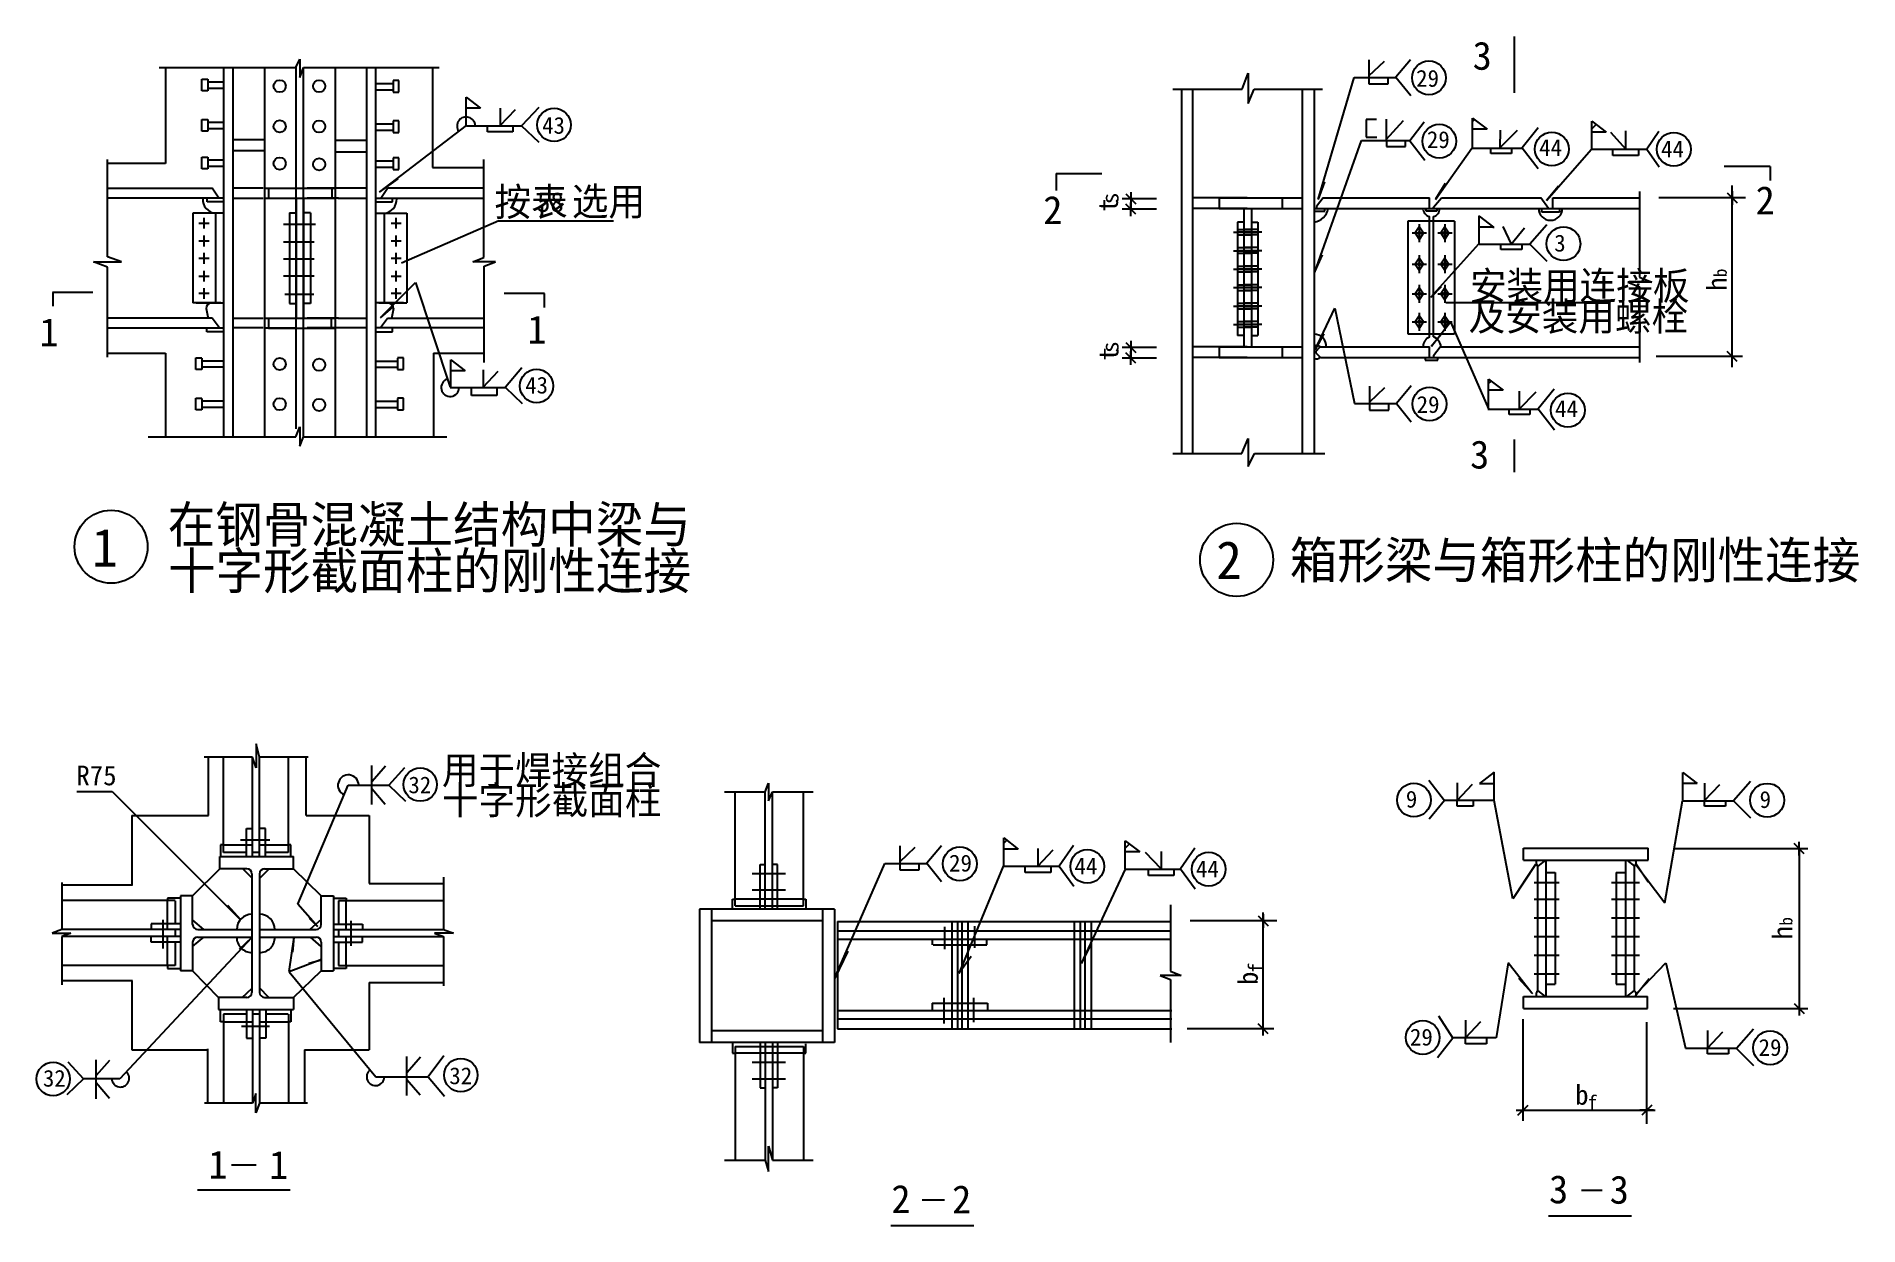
# Model space of a CAD drawing. Header units: metres. Extents: x 2034 to 8511, y 9412 to 13638.
import ezdxf

# ---------------------------------------------------------------- set-up
doc = ezdxf.new("R2010")
doc.units = ezdxf.units.M
for name, color, linetype in [('BOR', 3, 'Continuous'), ('FRAMING', 2, 'Continuous'), ('HIDDEN', 3, 'Continuous'), ('Z', 4, 'Continuous')]:
    doc.layers.add(name, color=color, linetype=linetype)

# ---------------------------------------------------------------- blocks, each defined once
blk = doc.blocks.new('CC')
blk.add_line((-24.24, 0), (24.24, 0))
at = {"layer": 'FRAMING', "color": 6}
blk.add_line((-17.83, -17.83), (17.83, 17.83), dxfattribs=at)

msp = doc.modelspace()

# ---------------------------------------------------------------- hatches: boundary and pattern name
h = msp.add_hatch()
h.set_pattern_fill('ANSI31', scale=20)
h.paths.add_polyline_path([(7190.31, 13308.54), (7138.75, 13347.91), (7138.75, 13308.54)])
h = msp.add_hatch()
h.set_pattern_fill('ANSI31', scale=20)
h.paths.add_polyline_path([(7562.2, 13297.77), (7613.76, 13297.77), (7562.2, 13337.14)])
h = msp.add_hatch()
h.set_pattern_fill('ANSI31', scale=20)
h.paths.add_polyline_path([(7161.84, 12960.18), (7213.4, 12960.18), (7161.84, 12999.55)])
h = msp.add_hatch()
h.set_pattern_fill('ANSI31', scale=20)
h.paths.add_polyline_path([(3558.58, 12450.04), (3507.54, 12489.03), (3507.54, 12450.04)])
h = msp.add_hatch()
h.set_pattern_fill('ANSI31', scale=20)
h.paths.add_polyline_path([(7247.23, 12380.79), (7195.67, 12420.17), (7195.67, 12380.79)])
h = msp.add_hatch()
h.set_pattern_fill('ANSI31', scale=20)
h.paths.add_polyline_path([(7215.21, 11023.02), (7163.65, 10983.64), (7215.21, 10983.64)])
h = msp.add_hatch()
h.set_pattern_fill('ANSI31', scale=20)
h.paths.add_polyline_path([(7885.87, 10982.87), (7937.43, 10982.87), (7885.87, 11022.24)])
h = msp.add_hatch()
h.set_pattern_fill('ANSI31', scale=20)
h.paths.add_polyline_path([(5472.57, 10750.18), (5524.13, 10750.18), (5472.57, 10789.56)])
h = msp.add_hatch()
h.set_pattern_fill('ANSI31', scale=20)
h.paths.add_polyline_path([(5904.18, 10740.27), (5955.74, 10740.27), (5904.18, 10779.64)])
at = {"layer": 'Z'}
h = msp.add_hatch(dxfattribs=at)
h.set_pattern_fill('ANSI31', scale=40)
h.paths.add_polyline_path([(3612.53, 13382.58), (3561.48, 13421.56), (3561.48, 13382.58)])
h = msp.add_hatch(dxfattribs=at)
h.set_pattern_fill('ANSI31', scale=25)
h.paths.add_polyline_path([(6597.02, 12534.98, 0.05), (6593.24, 12537.2), (6590.68, 12531.37), (6592.5, 12537.53, 0.19), (6575.68, 12537.91), (6575.68, 12492.96, 0.29), (6598.37, 12497.68), (6581.25, 12513.84), (6581.25, 12518.3)])

# ---------------------------------------------------------------- linework, layer by layer
for p, q in [((2956.7, 13527.61), (2970.97, 13557.55)), ((2970.97, 13557.55), (2970.94, 13491.55)), ((6770.68, 13554.25), (6770.68, 13492.16)), ((6770.68, 13497.28), (6825.27, 13549.71)), ((6918.66, 13554.98), (6866.52, 13492.75)), ((2470.5, 13527.61), (2956.7, 13527.61)), ((2493.46, 13527.61), (2493.46, 13186.18)), ((2970.94, 13491.55), (2983.01, 13527.61)), ((2983.01, 13527.61), (3465.11, 13527.61)), ((3442.26, 13527.61), (3442.26, 13171.84)), ((6319.34, 13450.92), (6341.61, 13507.2)), ((6341.61, 13507.2), (6341.61, 13398.9)), ((6590.23, 13058.89), (6717.82, 13492.07)), ((6717.82, 13492.07), (6869.98, 13492.07)), ((6770.68, 13492.16), (6770.68, 13469.31)), ((6839.28, 13469.31), (6839.28, 13492.16)), ((6866.52, 13492.75), (6919.06, 13427.35)), ((3561.48, 13421.56), (3612.53, 13382.58)), ((3561.48, 13320.88), (3561.48, 13421.56)), ((6073.4, 13450.92), (6319.34, 13450.92)), ((6341.61, 13398.9), (6362.73, 13450.92)), ((6362.73, 13450.92), (6605.25, 13450.92)), ((6770.68, 13469.31), (6839.28, 13469.31)), ((3612.53, 13382.58), (3561.48, 13382.58)), ((3682.85, 13382.36), (3682.85, 13320.88)), ((3682.85, 13320.88), (3736.89, 13377.86)), ((3819.72, 13385.42), (3760.09, 13320.88)), ((6760.37, 13342.72), (6760.37, 13279.73)), ((6796.79, 13342.72), (6760.37, 13342.72)), ((6831.8, 13344.22), (6831.8, 13268.57)), ((7138.75, 13347.91), (7190.31, 13308.54)), ((7138.75, 13241.95), (7138.75, 13347.91)), ((3254.97, 13086.01), (3562.31, 13321.19)), ((3562.47, 13320.21), (3760.86, 13320.21)), ((3637.93, 13298.28), (3637.93, 13320.88)), ((3728.03, 13298.28), (3637.93, 13298.28)), ((3728.03, 13320.88), (3728.03, 13298.28)), ((3757.43, 13320.88), (3819.68, 13261.72)), ((6760.37, 13279.73), (6798.19, 13279.73)), ((6831.8, 13271.71), (6893.63, 13338.52)), ((6966.2, 13332.77), (6915.28, 13266.9)), ((7190.31, 13308.54), (7138.75, 13308.54)), ((7236.53, 13305.17), (7236.21, 13242.08)), ((7236.21, 13242.08), (7298.49, 13304.63)), ((7372.15, 13312.68), (7315.15, 13241.95)), ((7562.2, 13337.14), (7613.76, 13297.77)), ((7562.2, 13237.41), (7562.2, 13337.14)), ((7613.76, 13297.77), (7562.2, 13297.77)), ((7629.55, 13297.38), (7683.26, 13237.41)), ((7683.26, 13237.41), (7683.07, 13301.87)), ((7800.58, 13300.06), (7758.6, 13237.41)), ((6578.6, 12799.76), (6744.49, 13268.57)), ((6744.49, 13268.57), (6916.62, 13268.57)), ((6832.33, 13269.33), (6832.33, 13246.48)), ((6832.33, 13246.48), (6900.93, 13246.48)), ((6900.93, 13246.48), (6900.93, 13269.33)), ((6915.28, 13266.9), (6969.03, 13197.85)), ((7006.59, 13058.89), (7135.93, 13241.27)), ((7135.93, 13241.27), (7318.61, 13241.27)), ((7203.66, 13222.24), (7203.66, 13241.95)), ((7276.96, 13222.24), (7203.66, 13222.24)), ((7276.96, 13241.95), (7276.96, 13222.24)), ((7315.15, 13241.95), (7372.55, 13168.05)), ((7401.62, 13055.01), (7561.66, 13236.73)), ((7561.66, 13236.73), (7762.06, 13236.73)), ((7637.89, 13214.57), (7637.89, 13237.41)), ((7728.89, 13214.57), (7637.89, 13214.57)), ((7728.89, 13237.41), (7728.89, 13214.57)), ((7758.6, 13237.41), (7802.57, 13174.74)), ((2286.93, 12854.6), (2286.93, 13200.17)), ((2493.46, 13186.18), (2286.93, 13186.18)), ((3442.26, 13171.84), (3624.36, 13171.84)), ((3624.36, 12852.6), (3624.36, 13200.07)), ((5923.87, 13085), (5923.87, 13036.51)), ((7731.91, 13086.38), (7731.91, 12782.37)), ((8061.36, 12462.42), (8061.36, 13107.75)), ((6015.1, 13060.76), (5893.87, 13060.76)), ((6015.1, 13023.8), (5893.87, 13023.8)), ((5923.87, 13061.76), (5923.87, 13062.76)), ((5923.87, 13060.76), (5923.87, 13023.8)), ((5923.87, 12999.55), (5923.87, 13048.04)), ((5923.87, 13022.8), (5923.87, 13021.8)), ((8109.13, 13064.16), (7800.88, 13064.16)), ((3677.71, 12982.72), (3331.72, 12831.54)), ((3677.71, 12982.72), (4085.63, 12982.72)), ((6949.33, 12971.09), (6949.33, 12907.16)), ((7040, 12971.09), (7040, 12907.16)), ((7161.84, 12999.55), (7213.4, 12960.18)), ((7161.84, 12899.83), (7161.84, 12999.55)), ((7213.4, 12960.18), (7161.84, 12960.18)), ((7246.53, 12961.92), (7276.07, 12899.83)), ((7276.07, 12899.83), (7322.89, 12957.38)), ((7402.22, 12968.24), (7342.44, 12899.66)), ((6924.6, 12939.54), (6975.15, 12939.54)), ((6990.5, 12711.12), (7161.43, 12900.76)), ((7015.26, 12939.54), (7065.81, 12939.54)), ((7161.84, 12899.83), (7342.58, 12899.83)), ((7238.77, 12880.12), (7238.77, 12899.83)), ((7313.61, 12899.83), (7313.61, 12880.12)), ((7342.44, 12899.66), (7402.23, 12838.97)), ((2237.19, 12837.07), (2336.1, 12836.87)), ((2286.93, 12817.82), (2237.19, 12837.07)), ((2336.1, 12836.87), (2286.93, 12854.6)), ((3585.84, 12836.87), (3624.36, 12852.6)), ((3665.71, 12836.84), (3585.84, 12836.87)), ((3625.26, 12821.6), (3665.71, 12836.84)), ((6924.6, 12828.84), (6975.15, 12828.84)), ((6949.33, 12860.38), (6949.33, 12796.46)), ((7015.26, 12828.84), (7065.81, 12828.84)), ((7040, 12860.38), (7040, 12796.46)), ((7313.61, 12880.12), (7238.77, 12880.12)), ((2286.93, 12497.63), (2286.93, 12817.82)), ((3625.26, 12479.57), (3625.26, 12821.6)), ((7691.18, 12764.59), (7731.91, 12748.38)), ((7775.41, 12764.59), (7691.18, 12764.59)), ((7731.91, 12782.37), (7775.41, 12764.59)), ((6924.6, 12723.17), (6975.15, 12723.17)), ((6949.33, 12754.71), (6949.33, 12690.79)), ((7015.26, 12723.17), (7065.81, 12723.17)), ((7040, 12754.71), (7040, 12690.79)), ((7731.91, 12748.38), (7731.91, 12479.58)), ((6579.11, 12524.3), (6648.95, 12671.72)), ((6648.95, 12671.72), (6719.7, 12333.11)), ((6949.33, 12655.75), (6949.33, 12591.83)), ((7040, 12655.75), (7040, 12591.83)), ((7043.24, 12692.43), (7566.14, 12692.43)), ((6924.6, 12624.2), (6975.15, 12624.2)), ((6992.85, 12537.28), (7060.84, 12623.54)), ((7015.26, 12624.2), (7065.81, 12624.2)), ((7060.84, 12623.54), (7195.67, 12314.2)), ((2286.93, 12512.4), (2493.46, 12512.4)), ((2493.46, 12512.4), (2493.46, 12214.91)), ((3446.09, 12512.4), (3625.26, 12512.4)), ((3446.09, 12512.4), (3446.09, 12214.91)), ((6015.1, 12532.08), (5893.87, 12532.08)), ((5923.87, 12556.32), (5923.87, 12507.83)), ((5923.87, 12533.08), (5923.87, 12534.08)), ((5923.87, 12532.08), (5923.87, 12495.12)), ((5923.87, 12470.87), (5923.87, 12519.36)), ((8098.5, 12500.14), (7791.05, 12500.14)), ((7977.66, 12499.89), (7880.11, 12499.89)), ((3507.54, 12489.03), (3558.58, 12450.04)), ((3507.54, 12391.13), (3507.54, 12489.03)), ((3558.58, 12450.04), (3507.54, 12450.04)), ((3621.8, 12452.6), (3621.8, 12391.13)), ((3621.8, 12391.13), (3675.84, 12448.1)), ((3759.68, 12459.7), (3701.47, 12391.13)), ((6015.1, 12495.12), (5893.87, 12495.12)), ((5923.87, 12494.12), (5923.87, 12493.12)), ((3504.75, 12390.46), (3703.14, 12390.46)), ((3580.21, 12362.04), (3580.21, 12391.13)), ((3670.3, 12391.13), (3670.3, 12362.04)), ((3701.47, 12390.55), (3760.86, 12333.4)), ((6772.56, 12395.29), (6772.56, 12333.19)), ((6772.56, 12338.32), (6827.15, 12390.74)), ((6920.53, 12396.02), (6868.4, 12333.79)), ((7195.67, 12420.17), (7247.23, 12380.79)), ((7195.67, 12314.2), (7195.67, 12420.17)), ((7247.23, 12380.79), (7195.67, 12380.79)), ((7304.61, 12376.89), (7304.17, 12312.83)), ((7304.17, 12312.83), (7364.8, 12375.37)), ((7429.07, 12384.94), (7372.07, 12314.2)), ((3670.3, 12362.04), (3580.21, 12362.04)), ((6719.7, 12333.11), (6871.86, 12333.11)), ((6772.56, 12333.19), (6772.56, 12310.35)), ((6772.56, 12310.35), (6841.16, 12310.35)), ((6841.16, 12310.35), (6841.16, 12333.19)), ((6868.4, 12333.79), (6920.93, 12268.39)), ((7192.85, 12313.52), (7372.6, 12313.52)), ((7269.07, 12294.5), (7269.07, 12314.2)), ((7342.37, 12314.2), (7342.37, 12294.5)), ((7372.07, 12314.2), (7429.47, 12240.3)), ((2956.79, 12214.91), (2970.16, 12250.39)), ((2970.16, 12250.94), (2970.16, 12182.03)), ((7342.37, 12294.5), (7269.07, 12294.5)), ((2431.28, 12214.91), (2956.79, 12214.91)), ((2970.16, 12182.03), (2983.14, 12214.91)), ((2983.14, 12214.91), (3492.7, 12214.91)), ((6318.23, 12156), (6341.61, 12208.57)), ((6341.61, 12208.57), (6341.61, 12110.18)), ((6073.4, 12156), (6318.23, 12156)), ((6341.61, 12110.18), (6363.91, 12156)), ((6363.91, 12156), (6613.97, 12156)), ((2802.32, 11076.16), (2630.85, 11076.16)), ((2646.36, 10869.81), (2646.36, 11077.98)), ((2815.75, 11038.61), (2802.32, 11076.16)), ((2826.65, 11076.16), (2815.75, 11124.31)), ((2815.75, 11124.31), (2815.75, 11038.61)), ((2999.84, 11076.16), (2826.65, 11076.16)), ((2992.62, 10869.81), (2992.62, 11077.98)), ((3224.94, 11046.56), (3224.94, 10908.36)), ((3227.37, 10991.41), (3274.68, 11045.38)), ((3342.39, 11038.45), (3287.16, 10977.48)), ((7215.21, 11023.02), (7163.65, 10983.64)), ((7215.21, 10923.29), (7215.21, 11023.02)), ((7885.87, 11022.24), (7937.43, 10982.87)), ((7885.87, 10922.52), (7885.87, 11022.24)), ((2177.62, 10954.91), (2303.22, 10954.91)), ((2759.96, 10498.8), (2304.86, 10953.16)), ((2963.41, 10554.53), (3141.89, 10977.48)), ((3141.89, 10977.48), (3287.16, 10977.48)), ((3226.29, 10965.37), (3273.6, 10910.33)), ((3287.16, 10977.48), (3345.8, 10920.83)), ((4479.33, 10953.14), (4624.08, 10953.14)), ((4518.06, 10548.3), (4518.06, 10953.14)), ((4624.08, 10953.14), (4636.74, 10983.85)), ((4624.75, 10536.62), (4624.75, 10955.34)), ((4636.74, 10983.85), (4636.75, 10921.82)), ((4636.75, 10921.82), (4650, 10953.14)), ((4650, 10953.14), (4795.48, 10953.14)), ((4650.09, 10536.62), (4650.09, 10953.14)), ((4760.9, 10548.3), (4760.9, 10953.14)), ((6983.39, 10995.29), (7038.99, 10922.53)), ((7083.78, 10985.38), (7083.78, 10923.29)), ((7083.78, 10923.29), (7138.37, 10980.84)), ((7163.65, 10983.64), (7215.21, 10983.64)), ((7937.43, 10982.87), (7885.87, 10982.87)), ((7962.79, 10984.61), (7962.79, 10922.52)), ((7962.79, 10922.52), (8017.38, 10980.06)), ((8126.26, 10990.31), (8066.47, 10921.73)), ((7038.99, 10922.53), (6984.43, 10856.61)), ((7215.75, 10922.61), (7038.93, 10922.61)), ((7083.74, 10902.36), (7083.74, 10922.06)), ((7140.37, 10902.36), (7083.74, 10902.36)), ((7140.37, 10922.06), (7140.37, 10902.36)), ((7282.11, 10573.67), (7215.21, 10923.29)), ((7821.7, 10559.22), (7885.34, 10921.84)), ((7885.34, 10921.84), (8066.56, 10921.84)), ((7962.81, 10902.81), (7962.81, 10922.52)), ((8037.65, 10902.81), (7962.81, 10902.81)), ((8037.65, 10922.52), (8037.65, 10902.81)), ((8066.47, 10921.73), (8126.27, 10861.03)), ((2373.3, 10869.81), (2646.36, 10869.81)), ((2373.3, 10869.81), (2373.3, 10622.07)), ((2992.62, 10869.81), (3216.32, 10869.81)), ((3216.32, 10869.81), (3216.32, 10627.69)), ((5103.08, 10761.37), (5103.08, 10699.28)), ((5103.08, 10704.41), (5157.67, 10756.83)), ((5251.05, 10762.11), (5198.92, 10699.88)), ((5472.57, 10789.56), (5524.13, 10750.18)), ((5472.57, 10689.83), (5472.57, 10789.56)), ((5593.62, 10751.92), (5593.62, 10689.83)), ((5720.4, 10763.18), (5668.96, 10689.83)), ((5904.18, 10779.64), (5955.74, 10740.27)), ((5904.18, 10679.92), (5904.18, 10779.64)), ((6152.01, 10753.26), (6100.58, 10679.92)), ((7853.53, 10751.67), (8329.97, 10751.67)), ((4606.35, 10536.62), (4606.35, 10695.1)), ((4606.35, 10695.1), (4624.75, 10695.1)), ((4668.6, 10695.1), (4650.2, 10695.1)), ((4668.6, 10536.62), (4668.6, 10695.1)), ((4872.28, 10292.19), (5050.22, 10699.2)), ((5050.22, 10699.2), (5202.38, 10699.2)), ((5103.08, 10699.28), (5103.08, 10676.43)), ((5171.68, 10676.43), (5171.68, 10699.28)), ((5198.92, 10699.88), (5251.46, 10634.48)), ((5314.41, 10307.83), (5472.03, 10689.15)), ((5472.03, 10689.15), (5669.47, 10689.15)), ((5524.13, 10750.18), (5472.57, 10750.18)), ((5548.26, 10666.58), (5548.26, 10688.41)), ((5593.62, 10689.83), (5648.21, 10747.38)), ((5639.26, 10688.41), (5639.26, 10666.58)), ((5668.96, 10689.83), (5721.6, 10618.4)), ((5955.74, 10740.27), (5904.18, 10740.27)), ((6031.44, 10679.92), (5976.86, 10737.47)), ((6031.72, 10742.01), (6031.72, 10679.92)), ((7362.37, 10695.47), (7282.11, 10573.67)), ((7719.69, 10695.47), (7821.7, 10559.22)), ((8299.97, 10750.67), (8299.97, 10184.3)), ((2123.92, 10631.88), (2123.92, 10464.13)), ((2375.24, 10622.07), (2123.92, 10622.07)), ((3216.32, 10627.69), (3481.61, 10627.69)), ((3481.61, 10650.04), (3481.61, 10464.12)), ((4578.51, 10663.32), (4696.31, 10663.32)), ((5103.08, 10676.43), (5171.68, 10676.43)), ((5639.26, 10666.58), (5548.26, 10666.58)), ((5903.64, 10679.24), (5747.75, 10343.17)), ((5903.64, 10679.24), (6101.08, 10679.24)), ((5986.36, 10656.62), (5986.36, 10679.21)), ((6077.36, 10656.62), (5986.36, 10656.62)), ((6077.36, 10679.21), (6077.36, 10656.62)), ((6100.58, 10679.92), (6153.22, 10608.49)), ((4508.73, 10536.62), (4508.73, 10572.01)), ((4508.73, 10572.01), (4519.75, 10572.01)), ((4646.13, 10572.07), (4519.75, 10572.07)), ((4578.51, 10604.86), (4696.31, 10604.86)), ((4759.95, 10572.07), (4639.6, 10572.07)), ((4759.95, 10572.07), (4769.14, 10572.07)), ((4769.14, 10572.07), (4769.14, 10539.21)), ((3033.19, 10475.02), (2963.41, 10554.53)), ((4518.06, 10548.3), (4760.9, 10548.3)), ((6065.54, 10552.15), (6065.54, 10316.24)), ((6442.76, 10494.85), (6134.51, 10494.85)), ((6395, 10104.83), (6395, 10524.76)), ((2123.92, 10464.13), (2089.85, 10451.29)), ((2089.85, 10451.29), (2156.88, 10451.29)), ((2156.88, 10451.29), (2123.92, 10439.29)), ((2123.92, 10439.29), (2123.92, 10268.35)), ((2798.78, 10434.44), (2330.59, 9933.33)), ((2932.4, 10314.89), (2950.11, 10437.49)), ((3516.3, 10451.68), (3449.18, 10451.68)), ((3449.18, 10451.68), (3481.61, 10439.53)), ((3481.61, 10464.12), (3516.3, 10451.68)), ((3481.61, 10439.53), (3481.61, 10264.01)), ((3046.92, 10357.21), (2932.32, 10314.51)), ((2932.32, 10314.51), (3240.51, 9941.27)), ((6028.57, 10301.25), (6065.54, 10287.14)), ((6103.5, 10301.25), (6028.57, 10301.25)), ((6065.54, 10316.24), (6103.5, 10301.25)), ((7265.34, 10345.61), (7222.73, 10078.86)), ((7349.44, 10238.24), (7265.34, 10345.61)), ((7723.19, 10238.24), (7825.98, 10345.62)), ((7825.98, 10345.62), (7896.05, 10042.15)), ((2375.24, 10282.3), (2123.92, 10282.3)), ((2373.3, 10282.3), (2373.3, 10037.26)), ((3216.32, 10276.19), (3481.61, 10276.19)), ((3216.32, 10276.19), (3216.32, 10037.26)), ((6065.54, 10287.14), (6065.54, 10062.77)), ((7853.53, 10183.3), (8329.97, 10183.3)), ((6432.13, 10111.94), (6124.68, 10111.94)), ((7018.27, 10157.86), (7068.36, 10078.78)), ((7113.14, 10141.63), (7113.14, 10079.54)), ((7113.14, 10079.54), (7167.73, 10137.09)), ((7318.12, 9785.05), (7318.12, 10145.37)), ((7757.78, 9774.42), (7757.78, 10135.55)), ((7973.51, 10104.93), (7973.51, 10042.83)), ((8136.97, 10110.63), (8077.19, 10042.05)), ((2642.06, 10040.83), (2642.06, 9846.81)), ((4508.73, 10060.84), (4508.73, 10025.45)), ((4518.06, 10049.16), (4760.9, 10049.16)), ((4518.06, 10049.16), (4518.06, 9644.32)), ((4606.35, 10060.84), (4606.35, 9902.35)), ((4624.75, 10060.84), (4624.75, 9644.28)), ((4650.09, 10060.84), (4650.09, 9644.32)), ((4668.6, 10060.84), (4668.6, 9902.35)), ((4760.9, 10049.16), (4760.9, 9644.32)), ((4769.14, 10025.38), (4769.14, 10058.24)), ((7068.36, 10078.78), (7014.22, 10008.39)), ((7222.73, 10078.86), (7068.29, 10078.86)), ((7113.1, 10058.61), (7113.1, 10078.31)), ((7188.57, 10058.61), (7113.1, 10058.61)), ((7188.57, 10078.31), (7188.57, 10058.61)), ((7896.05, 10042.15), (8077.28, 10042.15)), ((7973.51, 10042.83), (8028.1, 10100.38)), ((7973.52, 10023.13), (7973.52, 10042.83)), ((8048.36, 10042.83), (8048.36, 10023.13)), ((8077.19, 10042.05), (8136.99, 9981.35)), ((2146.06, 9994.3), (2201.29, 9933.33)), ((2245.6, 10001.41), (2245.6, 9863.21)), ((2248.02, 9946.26), (2295.33, 10000.23)), ((2373.3, 10037.26), (2642.06, 10037.26)), ((2986.51, 10037.26), (3216.32, 10037.26)), ((2986.51, 10037.26), (2986.51, 9846.81)), ((3349.33, 10013.06), (3349.33, 9874.86)), ((3351.76, 9957.91), (3399.07, 10011.88)), ((3482.2, 10015.32), (3426.91, 9941.23)), ((4508.73, 10025.45), (4519.75, 10025.45)), ((4646.13, 10025.38), (4519.75, 10025.38)), ((4578.51, 9992.6), (4696.31, 9992.6)), ((4759.95, 10025.38), (4639.6, 10025.38)), ((4759.95, 10025.38), (4769.14, 10025.38)), ((8048.36, 10023.13), (7973.52, 10023.13)), ((2201.29, 9933.33), (2142.65, 9876.68)), ((2330.59, 9933.33), (2201.29, 9933.33)), ((2246.95, 9920.22), (2294.26, 9865.17)), ((3240.51, 9941.27), (3425.84, 9941.27)), ((3350.69, 9931.87), (3398, 9876.82)), ((3426.91, 9941.23), (3484.2, 9871.8)), ((4578.51, 9934.14), (4696.31, 9934.14)), ((2802.06, 9847.66), (2631.07, 9847.66)), ((2814.55, 9881.7), (2802.06, 9847.66)), ((2814.55, 9813.13), (2814.55, 9881.7)), ((2827.06, 9847.66), (2814.55, 9813.13)), ((2997.59, 9847.66), (2827.06, 9847.66)), ((4606.35, 9902.35), (4624.75, 9902.35)), ((4668.6, 9902.35), (4650.2, 9902.35)), ((7311.01, 9822.18), (7787.69, 9822.18)), ((4636.75, 9694.97), (4650.07, 9644.32)), ((4636.77, 9604.04), (4636.75, 9694.97)), ((4479.33, 9644.32), (4624.74, 9644.32)), ((4624.74, 9644.32), (4636.77, 9604.04)), ((4650.07, 9644.32), (4795.48, 9644.32))]:
    msp.add_line(p, q)
for centre, radius in [((6983.94, 13490.71), 60.02), ((3873.99, 13323.5), 59.42), ((7020.58, 13265.8), 60.02), ((7420.42, 13237.48), 60.02), ((7854.27, 13236.66), 60.02), ((7461.84, 12901.05), 60.02), ((3811.92, 12395.73), 59.42), ((6985.82, 12331.75), 60.02), ((7477.34, 12309.74), 60.02), ((3398.45, 10979.27), 59.42), ((6930.35, 10924.51), 60.02), ((8185.87, 10923.74), 60.02), ((5316.34, 10697.84), 60.02), ((5769.28, 10688.67), 60.02), ((6200.89, 10678.76), 60.02), ((6961.73, 10080.76), 60.02), ((8196.59, 10044.06), 60.02), ((2093.64, 9933.17), 59.42), ((3542.68, 9946.85), 59.42)]:
    msp.add_circle(centre, radius)
for centre, radius, start, end in [((3561.41, 13319.3), 32.34, 1.62, 215.74), ((3504.75, 12390.29), 31.85, 108.1, 0.31), ((3142.82, 10976.79), 36.94, 1.8, 245.37), ((2333.06, 9935.69), 31.18, 184.33, 46.88), ((3239.41, 9941.21), 31.36, 126.82, 0.11)]:
    msp.add_arc(centre, radius, start, end)
at = {"layer": 'BOR'}
msp.add_circle((6300.25, 11777.82), 129.85, dxfattribs=at)
at = {"layer": 'FRAMING'}
for p, q in [((7287.07, 13637.72), (7287.07, 13437.28)), ((2622.65, 13485.64), (2643.38, 13485.64)), ((2622.65, 13444.25), (2622.65, 13485.64)), ((2698.62, 13474.71), (2643.29, 13474.71)), ((2643.38, 13485.64), (2643.38, 13444.25)), ((2700.53, 12214.91), (2700.53, 13527.61)), ((2733.11, 12214.91), (2733.11, 13527.61)), ((2733.11, 13525.95), (2733.11, 13527.61)), ((2845.59, 12214.91), (2845.59, 13527.61)), ((3096.82, 12214.91), (3096.82, 13527.61)), ((3096.82, 13525.95), (3096.82, 13527.61)), ((3208.24, 12214.91), (3208.24, 13527.61)), ((3208.24, 13525.95), (3208.24, 13527.61)), ((3240.82, 12214.91), (3240.82, 13527.61)), ((3322.41, 13481.11), (3301.68, 13481.11)), ((3301.68, 13481.11), (3301.68, 13439.71)), ((3322.41, 13439.71), (3322.41, 13481.11)), ((2643.38, 13444.25), (2622.65, 13444.25)), ((2698.62, 13452.74), (2643.29, 13452.74)), ((3241.02, 13470.17), (3301.77, 13470.17)), ((3241.02, 13448.21), (3301.77, 13448.21)), ((3301.68, 13439.71), (3322.41, 13439.71)), ((6103.82, 13450.92), (6103.82, 12156)), ((6575.68, 13450.92), (6575.68, 12156)), ((6575.68, 13450.92), (6575.68, 12675.67)), ((2622.65, 13342.64), (2643.38, 13342.64)), ((2622.65, 13301.25), (2622.65, 13342.64)), ((2643.38, 13342.64), (2643.38, 13301.25)), ((2700.53, 13101.43), (2700.53, 13346.14)), ((3240.82, 13101.43), (3240.82, 13346.14)), ((2643.38, 13301.25), (2622.65, 13301.25)), ((2698.62, 13331.71), (2643.29, 13331.71)), ((2698.62, 13309.75), (2643.29, 13309.75)), ((3241.02, 13327.18), (3301.77, 13327.18)), ((3241.02, 13305.22), (3301.77, 13305.22)), ((3322.41, 13338.11), (3301.68, 13338.11)), ((3301.68, 13338.11), (3301.68, 13296.72)), ((3301.68, 13296.72), (3322.41, 13296.72)), ((3322.41, 13296.72), (3322.41, 13338.11)), ((2733.11, 13272.11), (2845.59, 13272.11)), ((2733.11, 13232.44), (2845.59, 13232.44)), ((3208.65, 13268.15), (3096.82, 13268.15)), ((3208.24, 13226.3), (3096.82, 13226.3)), ((2622.63, 13167.4), (2622.63, 13208.8)), ((2622.63, 13208.8), (2643.36, 13208.8)), ((2643.36, 13167.4), (2622.63, 13167.4)), ((2698.62, 13197.86), (2643.27, 13197.86)), ((2698.62, 13175.9), (2643.27, 13175.9)), ((2643.36, 13208.8), (2643.36, 13167.4)), ((3241.02, 13195.6), (3301.77, 13195.6)), ((3241.02, 13173.64), (3301.77, 13173.64)), ((3322.41, 13206.53), (3301.68, 13206.53)), ((3301.68, 13206.53), (3301.68, 13165.14)), ((3301.68, 13165.14), (3322.41, 13165.14)), ((3322.41, 13165.14), (3322.41, 13206.53)), ((5659.16, 13150.22), (5659.16, 13090.89)), ((5659.16, 13150.22), (5820.62, 13150.22)), ((8033.05, 13176.84), (8197.1, 13176.84)), ((8197.04, 13175.83), (8197.04, 13126.08)), ((2286.93, 13098.47), (2658.8, 13098.47)), ((2682.52, 13062.71), (2658.8, 13098.47)), ((2658.86, 13098.4), (2658.86, 13098.4)), ((2840.41, 13098.47), (2733.11, 13098.47)), ((2858.6, 13098.67), (2858.6, 13062.94)), ((2858.6, 13098.41), (3092.52, 13098.41)), ((3084.2, 13098.41), (3084.2, 13063.25)), ((3208.24, 13098.47), (3105.58, 13098.47)), ((3257.89, 13062.71), (3281.61, 13098.47)), ((3281.54, 13098.4), (3281.54, 13098.4)), ((3624.79, 13098.47), (3281.61, 13098.47)), ((2695.77, 13062.89), (2286.93, 13062.89)), ((2640.55, 13050.56), (2640.55, 13062.71)), ((2695.77, 13050.56), (2640.55, 13050.56)), ((2733.11, 13062.89), (2840.41, 13062.89)), ((2858.6, 13062.94), (3092.52, 13062.94)), ((2957.16, 13060.86), (2957.16, 12634.15)), ((2983.2, 13060.86), (2983.2, 12634.15)), ((3105.58, 13062.89), (3208.24, 13062.89)), ((3244.63, 13062.89), (3624.79, 13062.89)), ((3244.63, 13050.56), (3299.86, 13050.56)), ((3299.86, 13050.56), (3299.86, 13062.71)), ((5906.03, 13078.59), (5941.7, 13042.92)), ((5941.7, 13005.96), (5906.03, 13041.63)), ((6238.07, 13064.13), (6238.07, 13026.73)), ((6238.07, 13064.13), (6461.63, 13064.13)), ((6238.07, 13026.73), (6461.63, 13026.81)), ((6326.06, 13025.23), (6326.06, 12532.83)), ((6352.89, 13025.23), (6352.89, 12533.09)), ((6461.63, 13064.13), (6461.63, 13026.81)), ((6575.68, 13026.76), (7731.91, 13026.76)), ((6607.46, 13064.13), (6583.68, 13033.49)), ((6583.68, 13033.49), (6583.68, 13026.62)), ((6607.46, 13064.13), (6985.7, 13064.13)), ((6614.01, 13016.33), (6614.01, 13026.62)), ((6972.39, 13026.76), (6972.39, 13018.18)), ((6972.39, 13018.18), (7013.52, 13018.18)), ((6985.74, 13030.83), (6985.7, 13064.13)), ((6985.74, 13027.66), (6985.74, 13030.83)), ((6999.85, 13030.88), (7028.59, 13064.13)), ((6999.85, 13027.66), (6999.85, 13030.88)), ((7013.52, 13018.18), (7013.52, 13026.76)), ((7028.59, 13064.13), (7381.69, 13064.13)), ((7077.31, 13064.13), (7381.69, 13064.13)), ((7408.7, 13026.63), (7381.69, 13064.13)), ((7384.52, 13013.28), (7384.52, 13026.63)), ((7405.33, 13026.74), (7448.39, 13026.74)), ((7424.1, 13030.5), (7424.08, 13064.13)), ((7424.08, 13064.13), (7731.91, 13064.13)), ((7424.1, 13026.8), (7424.1, 13030.5)), ((7447.49, 13026.74), (7447.49, 13013.44)), ((2589.84, 13009.22), (2589.84, 12691.32)), ((2695.77, 13009.22), (2589.84, 13009.22)), ((2647.97, 12973.1), (2611.78, 12973.1)), ((2629.08, 12993.17), (2629.08, 12954.94)), ((2912.64, 12970.53), (3026.37, 12970.53)), ((2933.99, 13010.49), (2933.99, 12689.25)), ((2933.99, 13010.49), (2957, 13010.49)), ((3007.99, 13010.49), (2984.97, 13010.49)), ((3007.99, 13010.49), (3007.99, 12689.25)), ((3244.63, 13009.22), (3350.57, 13009.22)), ((3331.02, 12973.1), (3294.83, 12973.1)), ((3312.13, 12993.17), (3312.13, 12954.94)), ((3350.57, 13009.22), (3350.57, 12691.32)), ((6303.21, 12978.05), (6303.21, 12575.55)), ((6326.06, 12978.05), (6303.21, 12978.05)), ((6353.12, 12978.05), (6375.97, 12978.05)), ((6375.97, 12978.05), (6375.97, 12575.55)), ((6575.68, 13016.33), (6614.01, 13016.33)), ((6949.12, 12960.75), (6935.37, 12939.56)), ((6949.79, 12960.75), (6964.32, 12939.82)), ((6985.67, 12569.96), (6985.67, 12998.27)), ((6999.78, 12569.99), (6999.78, 12998.28)), ((7039.78, 12960.75), (7026.04, 12939.56)), ((7040.46, 12960.75), (7054.99, 12939.82)), ((7447.49, 13013.44), (7384.77, 13013.44)), ((2647.97, 12909.98), (2611.78, 12909.98)), ((2629.08, 12930.05), (2629.08, 12891.82)), ((2912.64, 12908.21), (3021.71, 12908.21)), ((3331.02, 12909.98), (3294.83, 12909.98)), ((3312.13, 12930.05), (3312.13, 12891.82)), ((6303.21, 12952.15), (6352.89, 12952.15)), ((6303.21, 12932.35), (6352.89, 12932.35)), ((6390.24, 12941.9), (6303.81, 12941.9)), ((6375.97, 12952.15), (6326.29, 12952.15)), ((6375.97, 12932.35), (6326.29, 12932.35)), ((6935.37, 12939.56), (6949.12, 12917.84)), ((6964.32, 12939.82), (6949.79, 12917.84)), ((7026.04, 12939.56), (7039.78, 12917.84)), ((7054.99, 12939.82), (7040.46, 12917.84)), ((2647.97, 12848.43), (2611.78, 12848.43)), ((2629.08, 12868.5), (2629.08, 12830.27)), ((2912.64, 12847.65), (3021.71, 12847.65)), ((3331.02, 12848.43), (3294.83, 12848.43)), ((3312.13, 12868.5), (3312.13, 12830.27)), ((6303.21, 12887.2), (6352.89, 12887.2)), ((6303.21, 12867.39), (6352.89, 12867.39)), ((6390.24, 12876.3), (6303.81, 12876.3)), ((6375.97, 12887.2), (6326.29, 12887.2)), ((6375.97, 12867.39), (6326.29, 12867.39)), ((6949.12, 12850.05), (6935.37, 12828.86)), ((6935.37, 12828.86), (6949.12, 12807.14)), ((6949.79, 12850.05), (6964.32, 12829.12)), ((6964.32, 12829.12), (6949.79, 12807.14)), ((7039.78, 12850.05), (7026.04, 12828.86)), ((7026.04, 12828.86), (7039.78, 12807.14)), ((7040.46, 12850.05), (7054.99, 12829.12)), ((7054.99, 12829.12), (7040.46, 12807.14)), ((2647.97, 12785.31), (2611.78, 12785.31)), ((2629.08, 12805.38), (2629.08, 12767.15)), ((2912.64, 12787.08), (3021.71, 12787.08)), ((3331.02, 12785.31), (3294.83, 12785.31)), ((3312.13, 12805.38), (3312.13, 12767.15)), ((6303.21, 12820.92), (6352.89, 12820.92)), ((6303.21, 12801.12), (6352.89, 12801.12)), ((6390.24, 12810.7), (6303.81, 12810.7)), ((6375.97, 12820.92), (6326.29, 12820.92)), ((6375.97, 12801.12), (6326.29, 12801.12)), ((2091.76, 12729.01), (2234.74, 12729.01)), ((2092.69, 12728.38), (2092.69, 12679.03)), ((2647.97, 12723.77), (2611.78, 12723.77)), ((2629.08, 12743.84), (2629.08, 12705.61)), ((2917.3, 12721.85), (3020.07, 12721.85)), ((3331.02, 12723.77), (3294.83, 12723.77)), ((3312.13, 12743.84), (3312.13, 12705.61)), ((3839.89, 12724.62), (3696.91, 12724.62)), ((3838.96, 12723.99), (3838.96, 12674.64)), ((6303.21, 12754.92), (6352.89, 12754.92)), ((6303.21, 12735.11), (6352.89, 12735.11)), ((6390.24, 12745.1), (6303.81, 12745.1)), ((6375.97, 12754.92), (6326.29, 12754.92)), ((6375.97, 12735.11), (6326.29, 12735.11)), ((6949.12, 12744.38), (6935.37, 12723.19)), ((6935.37, 12723.19), (6949.12, 12701.47)), ((6949.79, 12744.38), (6964.32, 12723.45)), ((6964.32, 12723.45), (6949.79, 12701.47)), ((7039.78, 12744.38), (7026.04, 12723.19)), ((7026.04, 12723.19), (7039.78, 12701.47)), ((7040.46, 12744.38), (7054.99, 12723.45)), ((7054.99, 12723.45), (7040.46, 12701.47)), ((2658.84, 12637.1), (2286.93, 12637.1)), ((2689.11, 12691.32), (2589.84, 12691.32)), ((2601.97, 12691.32), (2695.77, 12691.32)), ((2637.32, 12670.83), (2644.11, 12635.08)), ((2683.2, 12602.95), (2658.84, 12637.1)), ((2733.11, 12637.1), (2840.41, 12637.1)), ((2858.6, 12637.03), (3092.52, 12637.03)), ((2858.6, 12637.03), (2858.6, 12601.99)), ((2933.99, 12689.25), (2957.26, 12689.25)), ((3007.99, 12689.25), (2984.71, 12689.25)), ((3082.1, 12637.03), (3082.1, 12601.99)), ((3105.58, 12637.1), (3208.24, 12637.1)), ((3338.44, 12691.32), (3244.63, 12691.32)), ((3251.3, 12691.32), (3350.57, 12691.32)), ((3257.21, 12602.95), (3281.56, 12637.1)), ((3281.56, 12637.1), (3625.26, 12637.1)), ((3303.09, 12670.83), (3296.3, 12635.08)), ((6303.21, 12689.59), (6352.89, 12689.59)), ((6303.21, 12669.79), (6352.89, 12669.79)), ((6390.24, 12679.5), (6303.81, 12679.5)), ((6375.97, 12689.59), (6326.29, 12689.59)), ((6375.97, 12669.79), (6326.29, 12669.79)), ((6949.12, 12645.42), (6935.37, 12624.23)), ((6949.79, 12645.42), (6964.32, 12624.49)), ((7039.78, 12645.42), (7026.04, 12624.23)), ((7040.46, 12645.42), (7054.99, 12624.49)), ((2286.93, 12602.78), (2695.77, 12602.78)), ((2640.08, 12588.42), (2640.08, 12602.9)), ((2695.77, 12588.42), (2640.08, 12588.42)), ((2840.41, 12602.78), (2733.11, 12602.78)), ((2858.6, 12601.52), (3092.52, 12601.52)), ((3208.24, 12602.78), (3105.58, 12602.78)), ((3625.26, 12602.78), (3244.63, 12602.78)), ((3244.63, 12588.42), (3300.33, 12588.42)), ((3300.33, 12588.42), (3300.33, 12602.9)), ((6303.21, 12624.6), (6352.89, 12624.6)), ((6303.21, 12604.8), (6352.89, 12604.8)), ((6326.06, 12575.55), (6303.21, 12575.55)), ((6390.24, 12614.48), (6303.81, 12614.48)), ((6375.97, 12624.6), (6326.29, 12624.6)), ((6375.97, 12604.8), (6326.29, 12604.8)), ((6353.12, 12575.55), (6375.97, 12575.55)), ((6935.37, 12624.23), (6949.12, 12602.51)), ((6964.32, 12624.49), (6949.79, 12602.51)), ((7026.04, 12624.23), (7039.78, 12602.51)), ((7054.99, 12624.49), (7040.46, 12602.51)), ((5906.03, 12549.91), (5941.7, 12514.24)), ((5941.7, 12477.28), (5906.03, 12512.95)), ((6238.54, 12534.71), (6238.54, 12497.4)), ((6238.54, 12534.71), (6461.63, 12534.67)), ((6461.63, 12534.67), (6461.63, 12497.36)), ((6581.25, 12518.3), (6596.91, 12534.86)), ((6581.25, 12518.3), (6581.25, 12513.84)), ((6581.25, 12513.84), (6598.57, 12497.49)), ((6596.91, 12534.86), (6986.12, 12534.86)), ((6986.06, 12497.49), (6986.12, 12534.86)), ((7000.15, 12503.83), (7023.83, 12534.86)), ((7000.15, 12503.83), (7000.15, 12497.49)), ((7023.83, 12534.86), (7731.91, 12534.86)), ((2601.04, 12453.77), (2601.04, 12495.17)), ((2601.04, 12495.17), (2622.66, 12495.17)), ((2621.76, 12453.77), (2601.04, 12453.77)), ((2698.62, 12484.23), (2621.67, 12484.23)), ((2698.62, 12462.27), (2621.67, 12462.27)), ((2621.76, 12494.27), (2621.76, 12453.77)), ((3241.02, 12484.23), (3317.97, 12484.23)), ((3241.02, 12462.27), (3317.97, 12462.27)), ((3338.61, 12495.17), (3316.99, 12495.17)), ((3317.88, 12494.27), (3317.88, 12453.77)), ((3317.88, 12453.77), (3338.61, 12453.77)), ((3338.61, 12453.77), (3338.61, 12495.17)), ((6238.54, 12497.4), (6461.63, 12497.36)), ((6598.57, 12497.49), (7731.91, 12497.49)), ((6970.78, 12497.49), (6970.78, 12487.73)), ((6970.78, 12487.73), (7015.24, 12487.73)), ((7015.24, 12487.73), (7015.24, 12497.49)), ((2601.04, 12352.39), (2622.66, 12352.39)), ((2601.04, 12310.99), (2601.04, 12352.39)), ((2621.76, 12310.99), (2601.04, 12310.99)), ((2698.62, 12341.45), (2621.67, 12341.45)), ((2698.62, 12319.49), (2621.67, 12319.49)), ((2621.76, 12351.49), (2621.76, 12310.99)), ((3241.02, 12341.45), (3317.97, 12341.45)), ((3241.02, 12319.49), (3317.97, 12319.49)), ((3338.61, 12352.39), (3316.99, 12352.39)), ((3317.88, 12351.49), (3317.88, 12310.99)), ((3317.88, 12310.99), (3338.61, 12310.99)), ((3338.61, 12310.99), (3338.61, 12352.39)), ((7287.07, 12205.13), (7287.07, 12088.92)), ((2699.41, 10738.22), (2699.41, 11076.16)), ((2802.24, 10724.66), (2802.24, 11076.16)), ((2826.9, 10723.38), (2826.9, 11076.16)), ((2929.72, 10738.22), (2929.72, 11076.16)), ((2781.37, 10823.73), (2802.24, 10823.73)), ((2781.37, 10724.66), (2781.37, 10823.73)), ((2848.96, 10823.73), (2828.09, 10823.73)), ((2848.96, 10724.66), (2848.96, 10823.73)), ((2699.37, 10765.73), (2688.35, 10765.73)), ((2688.35, 10765.73), (2688.35, 10721.38)), ((2864.05, 10782.38), (2759.78, 10782.38)), ((2938.86, 10765.44), (2929.68, 10765.44)), ((2938.86, 10721.38), (2938.86, 10765.44)), ((7320.33, 10753.46), (7763.01, 10753.46)), ((7320.33, 10710.69), (7320.33, 10753.46)), ((7763.01, 10710.69), (7763.01, 10753.46)), ((2686.55, 10680.18), (2686.55, 10723.38)), ((2686.55, 10723.38), (2947.9, 10723.38)), ((2781.37, 10738.27), (2699.41, 10738.27)), ((2745.74, 10738.27), (2700.48, 10738.27)), ((2826.9, 10738.27), (2802.24, 10738.27)), ((2929, 10738.27), (2848.96, 10738.27)), ((2947.9, 10680.18), (2947.9, 10723.38)), ((7320.33, 10710.69), (7763.01, 10710.69)), ((7398.06, 10710.43), (7370.86, 10689.3)), ((7370.86, 10247.38), (7370.86, 10689.3)), ((7400.86, 10225.99), (7400.86, 10710.69)), ((7683.94, 10225.99), (7683.94, 10710.69)), ((7686.85, 10710.43), (7713.94, 10689.38)), ((7713.94, 10247.3), (7713.94, 10689.38)), ((2686.55, 10680.18), (2589.41, 10583.7)), ((2782.37, 10680.18), (2686.55, 10680.18)), ((2767.99, 10680.44), (2801.22, 10647.25)), ((2800.37, 10662.18), (2800.37, 10240.98)), ((2827.36, 10662.18), (2827.36, 10240.98)), ((2861.03, 10680.44), (2827.81, 10647.25)), ((2845.36, 10680.18), (2947.9, 10680.18)), ((3046.61, 10583.7), (2947.9, 10680.18)), ((7357.53, 10630.93), (7446.87, 10630.93)), ((7400.86, 10666.79), (7432.11, 10666.79)), ((7432.11, 10666.79), (7432.11, 10270.46)), ((7632.4, 10630.93), (7732.09, 10630.93)), ((7649.67, 10666.79), (7683.94, 10666.79)), ((7649.67, 10666.79), (7649.67, 10270.46)), ((2527.84, 10566.95), (2123.92, 10566.95)), ((2500.62, 10576.09), (2500.62, 10566.9)), ((2544.68, 10576.09), (2500.62, 10576.09)), ((2527.79, 10566.23), (2527.79, 10484.38)), ((2589.41, 10583.7), (2546.21, 10583.7)), ((2546.21, 10583.7), (2546.21, 10317.89)), ((2589.41, 10482.53), (2589.41, 10583.7)), ((3046.61, 10583.7), (3089.81, 10583.7)), ((3046.61, 10482.53), (3046.61, 10583.7)), ((3089.81, 10583.7), (3089.81, 10317.89)), ((3091.09, 10576.09), (3135.15, 10576.09)), ((3107.92, 10566.95), (3481.61, 10566.95)), ((3107.97, 10566.23), (3107.97, 10483.61)), ((3135.15, 10576.09), (3135.15, 10566.9)), ((7357.53, 10571.92), (7446.87, 10571.92)), ((7632.4, 10571.92), (7732.09, 10571.92)), ((2483.68, 10499), (2483.68, 10397.01)), ((2589.15, 10497.3), (2627.77, 10464.51)), ((3046.57, 10499.81), (3005.42, 10464.86)), ((3152.09, 10495.63), (3152.09, 10406.06)), ((4391.56, 10536.62), (4391.56, 10062.63)), ((4870.36, 10536.62), (4391.56, 10536.62)), ((4433.56, 10536.62), (4433.56, 10062.63)), ((4828.36, 10494.62), (4433.56, 10494.62)), ((4828.36, 10536.62), (4828.36, 10062.63)), ((4870.36, 10536.62), (4870.36, 10062.63)), ((4881.12, 10493.15), (4881.12, 10110.97)), ((4881.12, 10493.15), (5309.13, 10493.15)), ((5309.13, 10110.97), (5309.13, 10493.15)), ((5309.13, 10493.15), (5745.27, 10493.15)), ((5324.91, 10110.97), (5324.91, 10493.15)), ((5745.27, 10110.97), (5745.27, 10493.15)), ((5745.27, 10493.15), (6065.54, 10493.15)), ((5761.39, 10110.97), (5761.39, 10493.15)), ((7357.53, 10505.53), (7446.87, 10505.53)), ((7632.4, 10505.53), (7732.09, 10505.53)), ((2546.21, 10464.12), (2123.9, 10464.12)), ((2544.84, 10439.46), (2124.48, 10439.46)), ((2442.33, 10484.38), (2442.33, 10464.02)), ((2544.84, 10484.38), (2442.33, 10484.38)), ((2442.33, 10419.1), (2442.33, 10439.46)), ((2527.79, 10464.12), (2527.79, 10439.46)), ((2589.41, 10403.41), (2629.61, 10437.54)), ((2607.41, 10464.53), (2800.37, 10464.53)), ((2607.41, 10437.54), (2800.37, 10437.54)), ((2827.36, 10464.53), (3028.61, 10464.53)), ((2827.36, 10437.54), (3028.61, 10437.54)), ((3046.57, 10404.03), (3007.95, 10436.82)), ((3089.81, 10464.12), (3481.62, 10464.12)), ((3090.92, 10483.61), (3193.43, 10483.61)), ((3090.92, 10439.46), (3481.61, 10439.46)), ((3107.97, 10464.12), (3107.97, 10439.46)), ((3193.43, 10483.61), (3193.43, 10463.42)), ((3193.43, 10419.28), (3193.43, 10439.46)), ((5261.59, 10474.24), (5261.59, 10395.07)), ((5368.68, 10476.34), (5368.68, 10399.27)), ((7357.53, 10439.14), (7446.87, 10439.14)), ((7632.4, 10439.14), (7732.09, 10439.14)), ((2544.84, 10419.1), (2442.33, 10419.1)), ((2527.79, 10419.1), (2527.79, 10336.64)), ((2527.79, 10382.97), (2527.79, 10337.71)), ((2589.41, 10419.54), (2589.41, 10317.89)), ((3046.61, 10419.54), (3046.61, 10317.89)), ((3090.92, 10419.28), (3193.43, 10419.28)), ((3107.97, 10419.28), (3107.97, 10336.64)), ((3107.97, 10382.97), (3107.97, 10337.71)), ((7357.53, 10372.75), (7446.87, 10372.75)), ((7632.4, 10372.75), (7732.09, 10372.75)), ((2527.84, 10336.64), (2123.92, 10336.64)), ((2500.33, 10336.59), (2500.33, 10325.57)), ((2500.33, 10325.57), (2544.68, 10325.57)), ((2589.41, 10317.89), (2546.21, 10317.89)), ((2589.41, 10317.89), (2680.99, 10222.98)), ((2947.9, 10222.98), (3046.61, 10317.89)), ((3046.61, 10317.89), (3089.81, 10317.89)), ((3135.44, 10325.57), (3091.09, 10325.57)), ((3107.92, 10336.64), (3481.61, 10336.64)), ((3135.44, 10336.59), (3135.44, 10325.57)), ((7357.53, 10306.36), (7446.87, 10306.36)), ((7632.4, 10306.36), (7732.09, 10306.36)), ((2765.63, 10222.99), (2800.37, 10255.24)), ((2860.57, 10223.32), (2827.36, 10256.79)), ((7398.06, 10226.25), (7370.86, 10247.38)), ((7400.86, 10270.46), (7432.11, 10270.46)), ((7649.67, 10270.46), (7683.94, 10270.46)), ((7686.85, 10226.25), (7713.94, 10247.3)), ((2680.99, 10222.98), (2680.99, 10179.78)), ((2782.37, 10222.98), (2680.99, 10222.98)), ((2680.99, 10179.78), (2947.9, 10179.78)), ((2688.35, 10135.85), (2688.35, 10180.2)), ((2780.87, 10180.37), (2780.87, 10077.85)), ((2802.24, 10180.37), (2802.24, 9848.1)), ((2826.9, 10179.78), (2826.9, 9847.06)), ((2845.36, 10222.98), (2947.9, 10222.98)), ((2850.03, 10180.37), (2850.03, 10077.85)), ((2938.86, 10180.2), (2938.86, 10136.14)), ((2947.9, 10222.98), (2947.9, 10179.78)), ((5259.49, 10221.04), (5259.49, 10130.82)), ((5364.48, 10221.04), (5364.48, 10135.01)), ((7319.76, 10225.99), (7760.3, 10225.99)), ((7319.76, 10183.22), (7319.76, 10225.99)), ((7319.76, 10183.22), (7760.3, 10183.22)), ((7760.3, 10183.22), (7760.3, 10225.99)), ((2699.37, 10135.85), (2688.35, 10135.85)), ((2699.41, 10163.36), (2699.41, 9847.66)), ((2780.87, 10163.32), (2699.41, 10163.32)), ((2749.37, 10163.32), (2700.48, 10163.32)), ((2863.1, 10119.2), (2763.41, 10119.2)), ((2826.9, 10163.32), (2802.24, 10163.32)), ((2929, 10163.32), (2850.03, 10163.32)), ((2938.86, 10136.14), (2929.68, 10136.14)), ((2929.72, 10163.36), (2929.72, 9847.66)), ((4828.36, 10104.63), (4433.56, 10104.63)), ((4881.12, 10110.97), (5309.13, 10110.97)), ((5309.13, 10110.97), (5745.27, 10110.97)), ((5745.27, 10110.97), (6069.87, 10110.97)), ((2780.87, 10077.85), (2802.24, 10077.85)), ((2850.03, 10077.85), (2828.66, 10077.85)), ((4870.36, 10062.63), (4391.56, 10062.63)), ((2606.49, 9538.74), (2936.22, 9538.74)), ((5071.1, 9412.42), (5366.35, 9412.42)), ((7408.58, 9446.97), (7703.84, 9446.97))]:
    msp.add_line(p, q, dxfattribs=at)
for centre, radius in [((2898.86, 13461.3), 21.66), ((3039.38, 13460.91), 21.66), ((2898.86, 13318.3), 21.66), ((3039.38, 13317.92), 21.66), ((2898.86, 13185.89), 21.66), ((3039.38, 13183.24), 21.66), ((6949.45, 12939.49), 4.7), ((7040.12, 12939.49), 4.7), ((6949.45, 12828.78), 4.7), ((7040.12, 12828.78), 4.7), ((6949.45, 12723.11), 4.7), ((7040.12, 12723.11), 4.7), ((6949.45, 12624.15), 4.7), ((7040.12, 12624.15), 4.7), ((2898.86, 12473.78), 21.66), ((3039.38, 12471.13), 21.66), ((2898.86, 12331), 21.66), ((3039.38, 12328.36), 21.66)]:
    msp.add_circle(centre, radius, dxfattribs=at)
for centre, radius, start, end in [((2675.52, 13059.07), 50.14, 177.47, 263.97), ((3264.89, 13059.07), 50.14, 276.03, 2.53), ((6568.41, 13035.74), 58.06, 277.19, 351.1), ((6989.92, 13024.16), 26.24, 174.32, 260.68), ((6995.42, 13024.16), 26.24, 279.55, 5.68), ((7415.94, 13026.88), 42.37, 180.17, 359.83), ((2658.22, 12670.46), 20.9, 96.83, 179.25), ((3282.19, 12670.46), 20.9, 0.75, 83.17), ((6575.99, 12537), 42.7, 357.12, 90.41), ((7000.51, 12535.97), 37.09, 113.58, 181.27), ((6985.52, 12531.53), 41.02, 4.66, 69.66), ((2782.37, 10662.18), 18, 0, 90), ((2845.36, 10662.18), 18, 90, 180), ((2800.42, 10464.32), 54.21, 90.01, 179.78), ((2827.35, 10464.32), 54.21, 0.22, 89.99), ((2607.41, 10482.53), 18, 180, 270), ((2607.41, 10419.54), 18, 90, 180), ((2800.29, 10436.42), 54.21, 178.82, 269.99), ((2827.35, 10436.42), 54.21, 270.01, 1.18), ((3028.61, 10482.53), 18, 270, 0), ((3028.61, 10419.54), 18, 0, 90), ((2782.37, 10240.98), 18, 270, 0), ((2845.36, 10240.98), 18, 180, 270)]:
    msp.add_arc(centre, radius, start, end, dxfattribs=at)
at = {"layer": 'HIDDEN'}
for p, q in [((2957.09, 12243.26), (2957.09, 13528.99)), ((2983.14, 12214.91), (2983.14, 13527.61)), ((6143.27, 13450.92), (6143.27, 12156)), ((6532.88, 13450.92), (6532.88, 12156)), ((2842.34, 13098.47), (2956.54, 13098.47)), ((3107.5, 13098.47), (2997.04, 13098.47)), ((2842.34, 13062.89), (2956.54, 13062.89)), ((3107.5, 13062.89), (2997.04, 13062.89)), ((6337.17, 13064.13), (6143.27, 13064.13)), ((6337.2, 13026.76), (6143.27, 13026.76)), ((6338.62, 13026.76), (6532.88, 13026.76)), ((6338.65, 13064.13), (6532.88, 13064.13)), ((2670.13, 13009.22), (2670.13, 12690.68)), ((3270.28, 13009.22), (3270.28, 12690.68)), ((7074.01, 12981.59), (6909.17, 12981.59)), ((6909.17, 12981.59), (6909.17, 12581.2)), ((7074.01, 12981.59), (7074.01, 12581.2)), ((2842.34, 12637.1), (2956.54, 12637.1)), ((3107.5, 12637.1), (2997.04, 12637.1)), ((2842.34, 12602.78), (2957.85, 12602.78)), ((3107.5, 12602.78), (2996.48, 12602.78)), ((6909.17, 12581.2), (7074.01, 12581.2)), ((6337.2, 12534.86), (6143.27, 12534.86)), ((6338.62, 12534.86), (6532.88, 12534.86)), ((6337.17, 12497.49), (6143.27, 12497.49)), ((6338.65, 12497.49), (6532.88, 12497.49)), ((2699.37, 10765.73), (2802.24, 10765.73)), ((2826.9, 10765.73), (2929.68, 10765.73)), ((2500.33, 10464.12), (2500.33, 10566.9)), ((3135.44, 10464.12), (3135.44, 10566.9)), ((5345.07, 10492.65), (5345.07, 10111.94)), ((5722.7, 10493.15), (5722.7, 10111.75)), ((5783.46, 10493.15), (5783.46, 10111.75)), ((2500.33, 10336.59), (2500.33, 10439.46)), ((3135.44, 10336.59), (3135.44, 10439.46)), ((4881.12, 10459.86), (6065.54, 10459.86)), ((4881.12, 10429.86), (6065.54, 10429.86)), ((5219.6, 10409.76), (5219.6, 10430.46)), ((5287.56, 10491.45), (5287.56, 10111.94)), ((5412.77, 10409.76), (5412.77, 10430.46)), ((5221.7, 10409.76), (5412.77, 10409.76)), ((4885.45, 10176.63), (6069.87, 10176.63)), ((5217.5, 10202.16), (5217.5, 10176.98)), ((5217.5, 10202.16), (5414.87, 10202.16)), ((5414.87, 10202.16), (5414.87, 10176.98)), ((2699.37, 10135.85), (2802.24, 10135.85)), ((2826.9, 10135.85), (2929.68, 10135.85)), ((4885.45, 10146.63), (6069.87, 10146.63))]:
    msp.add_line(p, q, dxfattribs=at)
at = {"layer": 'Z'}
for p, q in [((6288.94, 12941.9), (6375.37, 12941.9)), ((6288.94, 12876.3), (6375.37, 12876.3)), ((3263.62, 12644.79), (3380.96, 12763.26)), ((3380.96, 12763.26), (3504.7, 12390.94)), ((6288.94, 12810.7), (6375.37, 12810.7)), ((6288.94, 12745.1), (6375.37, 12745.1)), ((6288.94, 12679.5), (6375.37, 12679.5)), ((6288.94, 12614.48), (6375.37, 12614.48)), ((2727.94, 9628.71), (2815.65, 9628.71)), ((7525.51, 9538.31), (7596.25, 9538.31)), ((7528.9, 9538.31), (7599.65, 9538.31)), ((5181.93, 9503.76), (5252.68, 9503.76)), ((5191.66, 9503.76), (5262.41, 9503.76))]:
    msp.add_line(p, q, dxfattribs=at)
for points in [[(3318.31, 13131.73), (3252.42, 13084.82)], [(6612.3, 13120.75), (6590.43, 13059.84)], [(7040.88, 13114.68), (7006.67, 13059.84)], [(7444.27, 13106.31), (7401.55, 13054.7)], [(6604.04, 12862.29), (6577.36, 12801.38)], [(7027.5, 12747.75), (6991.53, 12711.64)], [(3299.41, 12676.35), (3256.31, 12637.75)], [(6610.48, 12581.09), (6579.66, 12525.56)], [(7027.5, 12578.99), (6991.53, 12535.86)], [(7319.31, 10632.56), (7361.93, 10696.1)], [(7762.75, 10632.56), (7720.13, 10696.1)], [(2713.51, 10551.09), (2759.16, 10500.47)], [(3003.08, 10504.38), (3033.38, 10474.71)], [(2755.79, 10394.32), (2800.59, 10436.63)], [(2945.9, 10383.54), (2949.86, 10437.1)], [(4918.35, 10387.19), (4872.58, 10291.42)], [(5356.49, 10368.85), (5313.11, 10308.18)], [(5782.09, 10410.71), (5747.79, 10343.35)], [(3002.76, 10344.77), (3047.86, 10356.43)], [(7302.63, 10290.95), (7351.32, 10237.26)], [(7766.32, 10289.03), (7721.91, 10233.31)]]:
    msp.add_lwpolyline(points, dxfattribs=at)
msp.add_circle((2299.61, 11824.42), 129.85, dxfattribs=at)
for centre, radius, start, end in [((6583.61, 12516.41), 22.88, 52.43, 110.56), ((6583.34, 12513.03), 21.48, 248.31, 315.92), ((7380.22, 10702.15), 16.02, 148.56, 236.22), ((7704.27, 10702.15), 16.02, 303.78, 31.44), ((7380.22, 10234.53), 16.02, 123.78, 211.44), ((7704.27, 10234.53), 16.02, 328.56, 56.22)]:
    msp.add_arc(centre, radius, start, end, dxfattribs=at)

# ---------------------------------------------------------------- block references
for p, rotation in [((8061.36, 13064.16), 270), ((8061.26, 12500.14), 90), ((8299.97, 10751.67), 90), ((6395, 10494.85), 270), ((8299.97, 10183.3), 270), ((6394.89, 10111.94), 90), ((7757.78, 9822.18), 180)]:
    msp.add_blockref('CC', p, dxfattribs=dict(rotation=rotation))
msp.add_blockref('CC', (7318.12, 9822.29))

# ---------------------------------------------------------------- texts
at = {"layer": 'FRAMING'}
for s, p in [('1', (2231.04, 11753.85)), ('2', (6227.2, 11709.42))]:
    msp.add_text(s, height=135, dxfattribs=at).set_placement(p)
at = {"layer": 'Z'}
for s, height, p in [('3', 100, (7139.1, 13519.4)), ('29', 60, (6938.06, 13458.96)), ('43', 59.4, (3831.85, 13292.03)), ('29', 60, (6976.24, 13241.12)), ('44', 60, (7375.14, 13212.81)), ('44', 60, (7808.7, 13207.88)), ('按表', 100, (3662.48, 13000.04)), ('58', 70, (3813.57, 13014.22)), ('选用', 100, (3937.4, 13001.4)), ('2', 100, (8144.84, 13005.49)), ('2', 100, (5612.72, 12970.95)), ('3', 60, (7428.96, 12873.45)), (' 安装用连接板', 100, (7061.58, 12702.07)), (' 及安装用螺栓', 100, (7056.8, 12592.36)), ('1', 100, (2044.93, 12536.97)), ('1', 100, (3779.14, 12546.37)), ('43', 59.4, (3771.59, 12368.99)), ('29', 60, (6939.94, 12300)), ('44', 60, (7432.06, 12285.06)), ('3', 100, (7130.04, 12102.29)), ('在钢骨混凝土结构中梁与', 130, (2501.04, 11838.45)), ('箱形梁与箱形柱的刚性连接', 130, (6489.03, 11711.55)), ('十字形截面柱的刚性连接', 130, (2501.9, 11673.81)), ('用于焊接组合', 100, (3475.54, 10981.09)), ('R75', 70, (2176.18, 10976.73)), ('32', 59.4, (3356.34, 10948.54)), ('十字形截面柱', 100, (3475.54, 10874.05)), ('9', 60, (6901.58, 10897.49)), ('9', 60, (8158.95, 10896.23)), ('29', 60, (5277.93, 10670.34)), ('44', 60, (5723.71, 10659.88)), ('44', 60, (6155.32, 10649.97)), ('29', 60, (6916.02, 10051.98)), ('29', 60, (8155.34, 10015.27)), ('32', 60, (3501.52, 9914.7)), ('32', 59.4, (2057.43, 9906.04)), ('b', 70, (7503.68, 9841.75)), ('f', 50, (7547.98, 9824.85)), ('1', 100, (2645.42, 9579.23)), ('1', 100, (2861.23, 9577.89)), ('3', 100, (7410.62, 9491.35)), ('3', 100, (7626.42, 9490.01)), ('2', 100, (5073.13, 9456.79)), ('2', 100, (5288.94, 9455.46))]:
    msp.add_text(s, height=height, dxfattribs=at).set_placement(p)
for s, height, p in [('t', 70, (5878.2, 13014.9)), ('s', 60, (5880.3, 13041.82)), ('h', 70, (8041.8, 12733.46)), ('b', 45, (8042.17, 12782.15)), ('t', 70, (5880, 12486.15)), ('s', 60, (5880.3, 12513.14)), ('b', 45, (8275.68, 10478.07)), ('h', 70, (8275.31, 10429.05)), ('b', 70, (6375.43, 10267.3)), ('f', 50, (6392.15, 10310.84))]:
    msp.add_text(s, height=height, rotation=90, dxfattribs=at).set_placement(p)

doc.saveas('drawing.dxf')
